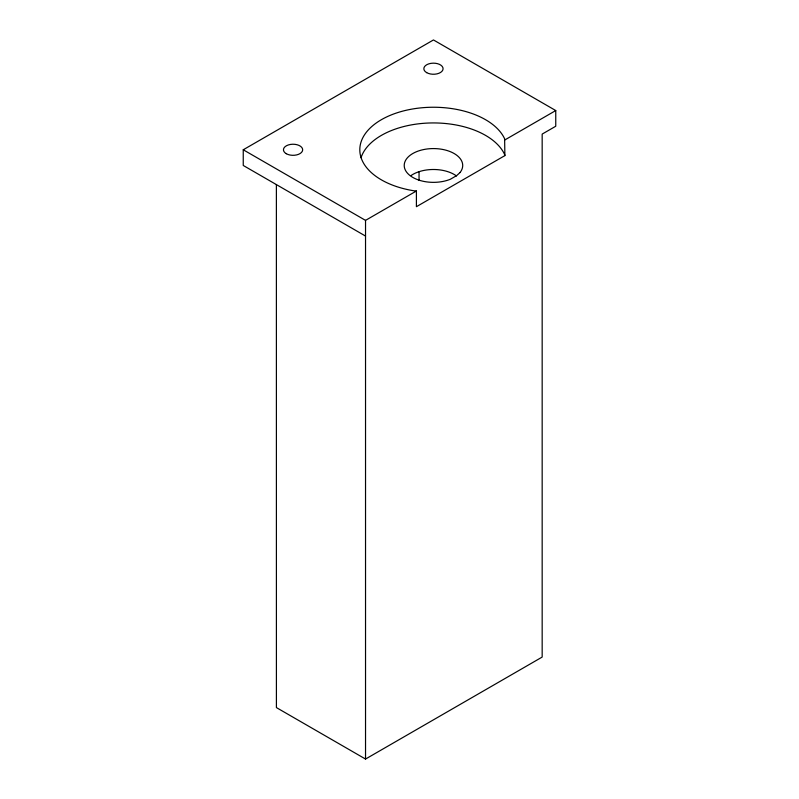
<?xml version="1.0" encoding="UTF-8"?>
<svg xmlns="http://www.w3.org/2000/svg" width="799" height="799" viewBox="0 0 799 799"><rect width="100%" height="100%" fill="white"/><g stroke="black" fill="none" stroke-linecap="round" stroke-linejoin="round"><path stroke-width="1.2" d="M365.533 236.065L243.246 165.463L243.246 149.773L433.467 39.95L555.754 110.552L555.754 126.242L542.171 134.082L542.171 657.068L365.533 759.05L365.533 220.374L416.409 191.001L416.409 206.691L504.878 155.615L504.618 138.766A73.658 42.527 0 0 0 381.383 119.7A73.658 42.527 0 0 0 414.401 190.851L416.409 191.001M419.046 180.514L419.046 171.785M504.878 139.925L555.754 110.552M243.246 149.773L365.533 220.374M365.533 759.05L276.414 707.594L276.384 184.599M504.878 155.615L504.618 154.457A73.658 42.527 0 0 0 430.581 122.966A73.658 42.527 0 0 0 361.048 157.703M410.986 175.58A29.243 16.889 0 0 1 456.449 175.94M460.024 172.534L456.678 175.6L450.346 179.256A29.243 16.889 0 0 1 405.253 169.907A29.243 16.889 0 0 1 435.894 148.634A29.243 16.889 0 0 1 460.024 172.534M286.272 153.698A9.608 5.543 0 0 0 302.342 151.211A9.608 5.543 0 0 0 290.576 144.419A9.608 5.543 0 0 0 286.272 153.698M426.676 72.639A9.608 5.543 0 0 0 442.746 70.152A9.608 5.543 0 0 0 430.981 63.351A9.608 5.543 0 0 0 426.676 72.639"/></g></svg>
